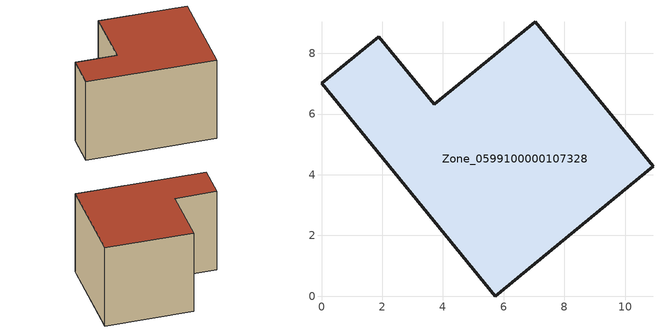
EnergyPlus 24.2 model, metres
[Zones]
Zone_0599100000107328
 floor ground (C_G): 5.72,0 0,7.02 1.88,8.55 3.72,6.32 7.04,9.04 10.92,4.29 z2.21
 wall outside (C_F): 3.72,6.32 1.88,8.55 0,7.02 5.72,0 10.92,4.29 7.04,9.04 3.72,6.32 z2.21:8.42
 roof outside (C_R): 10.92,4.29 7.04,9.04 3.72,6.32 1.88,8.55 0,7.02 5.72,0 z8.42
[BUILDING]
Pand.0599100000107328: North Axis=0; Terrain=City; Loads Convergence Tolerance Value=0.04; Temperature Convergence Tolerance Value=0.4; Solar Distribution=FullExterior; Maximum Number of Warmup Days=25; Minimum Number of Warmup Days=1
[Site:Location]
Rotterdam.The.Hague.AP_ZH_NLD Design_Conditions: Latitude=51.96; Longitude=4.45; Time Zone=1; Elevation=-4.5
[SITE:GROUNDTEMPERATURE:BUILDINGSURFACE]
18, 18, 18, 18, 18, 18, 18, 18, 18, 18, 18, 18
[MATERIAL] Thermal Absorptance=0.9; Solar Absorptance=0.7; Visible Absorptance=0.7
Name | Roughness | Thickness | Conductivity | Density | Specific Heat
G.TI.1946-1964 | MediumSmooth | 0.15 | 1 | 540 | 1210
F.TI.1946-1964 | Rough | 0.3 | 0.857143 | 1920 | 840
R.TI.1946-1964 | MediumRough | 0.2 | 0.277778 | 1500 | 1000
[CONSTRUCTION]
C_G: G.TI.1946-1964
C_F: F.TI.1946-1964
C_R: R.TI.1946-1964
[ZONE]
Zone_0599100000107328: Type=1; Multiplier=1; Ceiling Height=Autocalculate; Volume=Autocalculate; Floor Area=autocalculate; Part of Total Floor Area=Yes
[ZONEINFILTRATION:DESIGNFLOWRATE]
Infil_Zone_0599100000107328: Zone or ZoneList or Space or SpaceList=Zone_0599100000107328; Schedule=AlwaysOn; Design Flow Rate Calculation Method=Flow/Area; Flow Rate per Floor Area=0.003; Constant Term Coefficient=1; Temperature Term Coefficient=0; Velocity Term Coefficient=0; Velocity Squared Term Coefficient=0
[HVACTEMPLATE:ZONE:IDEALLOADSAIRSYSTEM]
Zone_0599100000107328: Maximum Heating Supply Air Temperature=50; Minimum Cooling Supply Air Temperature=13; Maximum Heating Supply Air Humidity Ratio=0.0156; Minimum Cooling Supply Air Humidity Ratio=0.0077; Heating Limit=NoLimit; Cooling Limit=NoLimit; Dehumidification Control Type=ConstantSensibleHeatRatio; Cooling Sensible Heat Ratio=0.7; Dehumidification Setpoint=60; Humidification Control Type=None; Humidification Setpoint=30; Outdoor Air Method=None; Outdoor Air Flow Rate per Person=0.00944; Outdoor Air Flow Rate per Zone Floor Area=0; Outdoor Air Flow Rate per Zone=0; Demand Controlled Ventilation Type=None; Outdoor Air Economizer Type=NoEconomizer; Heat Recovery Type=None; Sensible Heat Recovery Effectiveness=0.7; Latent Heat Recovery Effectiveness=0.65
[ZONECONTROL:THERMOSTAT]
ThermostatControl_Zone_0599100000107328: Zone or ZoneList=Zone_0599100000107328; Control Type Schedule=DualSetpointControlType; Control 1=Thermostat_Zone_0599100000107328; Temperature Difference Between Cutout And Setpoint=0
[THERMOSTATSETPOINT:DUALSETPOINT]
Thermostat_Zone_0599100000107328: Heating Setpoint Temperature Schedule=HeatingSetpoint_Zone_0599100000107328; Cooling Setpoint Temperature Schedule=CoolingSetpoint_Zone_0599100000107328
[SCHEDULE:COMPACT]
HeatingSetpoint_Zone_0599100000107328: Through: 12/31, For: AllDays, Until: 24:00, 21
CoolingSetpoint_Zone_0599100000107328: Through: 12/31, For: AllDays, Until: 24:00, 24
DualSetpointControlType: Through: 12/31, For: AllDays, Until: 24:00, 4
AlwaysOn: Through: 12/31, For: AllDays, Until: 24:00, 1
